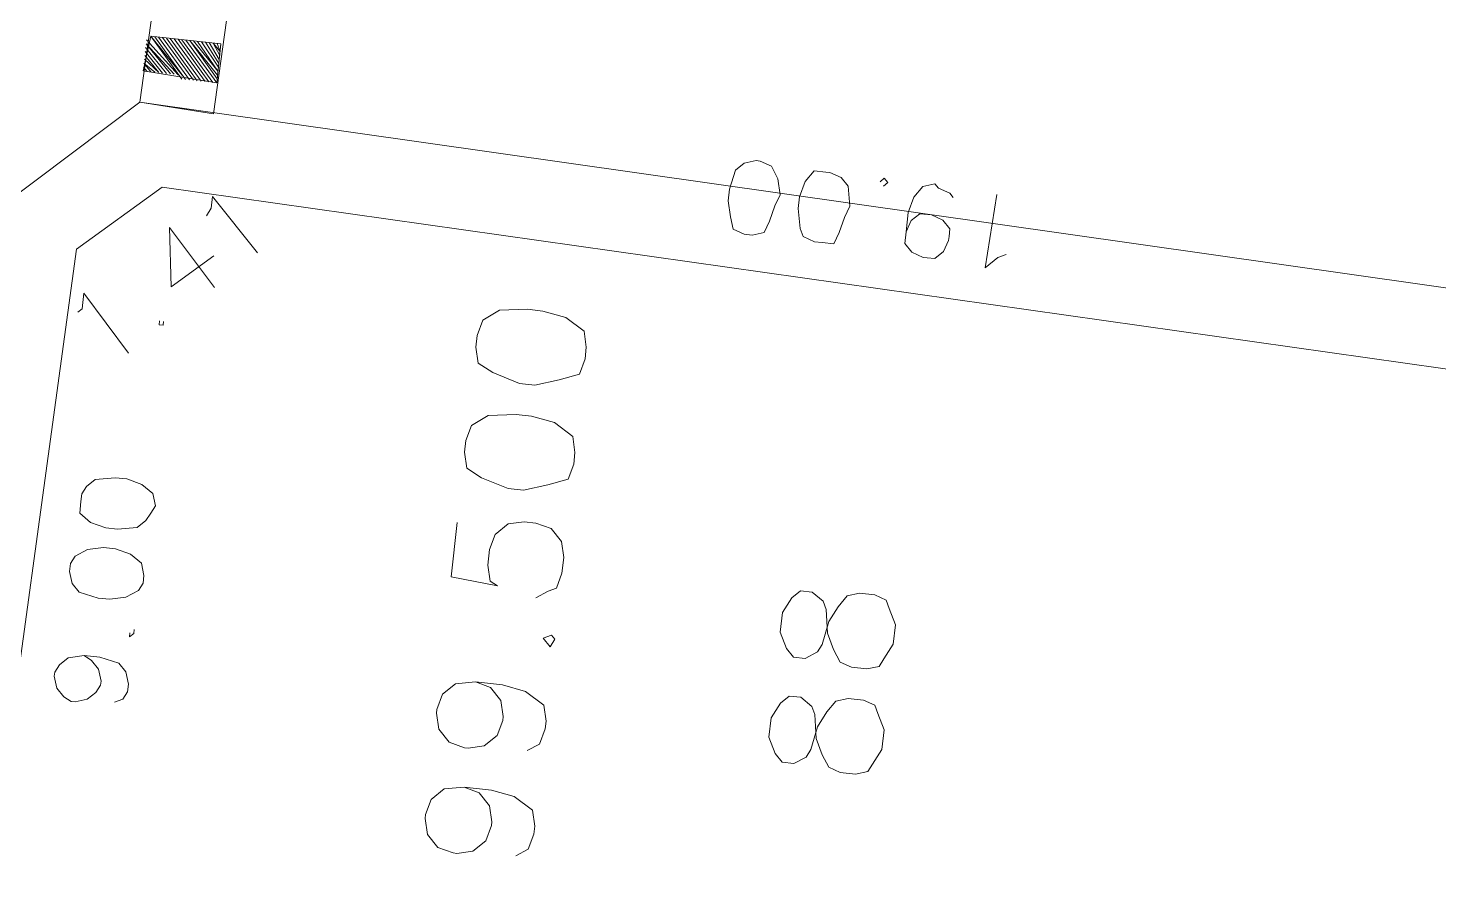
# Model space of a CAD drawing. Header units: metres. Extents: x -977055 to 805873, y -1033982 to 242021.
# Drawn here: x 2444.31 to 2463.44, y 956.89 to 968.52 of the extents above; entities that cross this region are included whole.
import ezdxf

# ---------------------------------------------------------------- set-up
doc = ezdxf.new("R2010")
doc.units = ezdxf.units.M
for name, color, linetype in [('PDF_acera', 7, 'Continuous'), ('PDF_areas por lote', 7, 'Continuous'), ('PDF_COTAS', 7, 'Continuous'), ('PDF_LOTES', 7, 'Continuous'), ('PDF_No. lotes', 7, 'Continuous'), ('PDF_PASO DE CEBRA', 7, 'Continuous')]:
    doc.layers.add(name, color=color, linetype=linetype)

# ---------------------------------------------------------------- blocks, each defined once
blk = doc.blocks.new('CALLE')
at = {"layer": 'PDF_acera', "lineweight": 9}
blk.add_lwpolyline([(-128.108736, -20.32128), (-129.167136, -51.43824), (-127.897056, -52.792992), (-71.166816, -54.740448), (-69.812064, -53.470368), (-68.753664, -22.353408), (-70.023744, -20.998656), (-126.711648, -19.0512)], close=True, dxfattribs=at)
at = {"layer": 'PDF_areas por lote', "lineweight": 9}
for points in [[(-75.739104, -26.629344), (-75.78144, -26.798688), (-75.908448, -26.925696), (-76.077792, -26.968032), (-76.120128, -26.968032), (-76.289472, -26.925696), (-76.41648, -26.798688), (-76.458816, -26.629344), (-76.458816, -26.587008), (-76.41648, -26.417664), (-76.289472, -26.290656), (-76.120128, -26.24832), (-76.077792, -26.24832), (-75.908448, -26.290656), (-75.78144, -26.417664), (-75.739104, -26.629344), (-75.739104, -26.925696), (-75.78144, -27.179712), (-75.908448, -27.391392), (-76.077792, -27.433728), (-76.162464, -27.433728), (-76.331808, -27.391392), (-76.41648, -27.264384)], [(-74.596032, -26.629344), (-74.638368, -26.798688), (-74.765376, -26.925696), (-74.93472, -26.968032), (-74.977056, -26.968032), (-75.1464, -26.925696), (-75.273408, -26.798688), (-75.315744, -26.629344), (-75.315744, -26.587008), (-75.273408, -26.417664), (-75.1464, -26.290656), (-74.977056, -26.24832), (-74.93472, -26.24832), (-74.765376, -26.290656), (-74.638368, -26.417664), (-74.596032, -26.629344), (-74.596032, -26.925696), (-74.638368, -27.179712), (-74.765376, -27.391392), (-74.93472, -27.433728), (-75.019392, -27.433728), (-75.188736, -27.391392), (-75.273408, -27.264384)], [(-72.902592, -26.24832), (-73.495296, -26.24832), (-73.537632, -26.756352), (-73.495296, -26.67168), (-73.325952, -26.629344), (-73.156608, -26.629344), (-72.987264, -26.67168), (-72.860256, -26.798688), (-72.81792, -26.968032), (-72.81792, -27.09504), (-72.860256, -27.264384), (-72.987264, -27.391392), (-73.156608, -27.433728), (-73.325952, -27.433728), (-73.495296, -27.391392), (-73.537632, -27.30672), (-73.622304, -27.179712)]]:
    blk.add_lwpolyline(points, dxfattribs=at)
for points in [[(-72.140544, -26.24832), (-72.309888, -26.290656), (-72.39456, -26.46), (-72.479232, -26.756352), (-72.479232, -26.925696), (-72.39456, -27.179712), (-72.309888, -27.391392), (-72.140544, -27.433728), (-72.013536, -27.433728), (-71.844192, -27.391392), (-71.717184, -27.179712), (-71.674848, -26.925696), (-71.674848, -26.756352), (-71.717184, -26.46), (-71.844192, -26.290656), (-72.013536, -26.24832)], [(-70.997472, -26.24832), (-71.166816, -26.290656), (-71.251488, -26.46), (-71.33616, -26.756352), (-71.33616, -26.925696), (-71.251488, -27.179712), (-71.166816, -27.391392), (-70.997472, -27.433728), (-70.870464, -27.433728), (-70.70112, -27.391392), (-70.574112, -27.179712), (-70.531776, -26.925696), (-70.531776, -26.756352), (-70.574112, -26.46), (-70.70112, -26.290656), (-70.870464, -26.24832)], [(-74.045664, -27.30672), (-74.130336, -27.391392), (-74.045664, -27.433728), (-74.003328, -27.391392)]]:
    blk.add_lwpolyline(points, close=True, dxfattribs=at)
at = {"layer": 'PDF_COTAS', "lineweight": 9}
for points in [[(-71.082144, -21.930048), (-71.039808, -21.972384), (-70.870464, -21.972384), (-71.463168, -22.522752)], [(-74.765376, -22.395744), (-74.807712, -22.480416), (-74.892384, -22.565088), (-75.019392, -22.607424), (-75.061728, -22.607424), (-75.1464, -22.565088), (-75.231072, -22.480416), (-75.273408, -22.353408), (-75.273408, -22.311072), (-75.231072, -22.2264), (-75.1464, -22.141728), (-75.019392, -22.099392), (-74.977056, -22.099392), (-74.892384, -22.141728), (-74.807712, -22.2264), (-74.765376, -22.395744), (-74.765376, -22.565088), (-74.807712, -22.776768), (-74.892384, -22.86144), (-75.019392, -22.903776), (-75.104064, -22.903776), (-75.188736, -22.86144), (-75.231072, -22.776768)], [(-71.082144, -22.819104), (-71.12448, -22.819104), (-71.12448, -22.86144), (-71.082144, -22.86144)], [(-70.658784, -23.369472), (-70.06608, -22.819104), (-70.70112, -22.903776), (-70.320096, -23.327136)], [(-74.469024, -22.86144), (-74.51136, -22.86144), (-74.469024, -22.903776), (-74.426688, -22.903776)], [(-69.896736, -23.200128), (-69.812064, -23.242464), (-69.685056, -23.242464), (-70.235424, -23.792832)], [(-68.796, -30.439584), (-68.753664, -30.48192), (-68.711328, -30.439584), (-68.753664, -30.397248)], [(-69.261696, -30.735936), (-69.134688, -30.778272), (-69.050016, -30.862944), (-69.050016, -30.947616), (-69.050016, -30.989952), (-69.092352, -31.11696), (-69.177024, -31.201632), (-69.261696, -31.201632), (-69.304032, -31.201632), (-69.43104, -31.159296), (-69.515712, -31.074624), (-69.515712, -30.989952), (-69.515712, -30.947616), (-69.473376, -30.820608), (-69.388704, -30.735936), (-69.261696, -30.735936), (-69.050016, -30.735936), (-68.880672, -30.778272), (-68.753664, -30.862944), (-68.711328, -30.989952), (-68.753664, -31.032288), (-68.796, -31.159296), (-68.838336, -31.201632)], [(-69.388704, -31.836672), (-69.43104, -31.752), (-69.558048, -31.624992), (-68.753664, -31.667328)]]:
    blk.add_lwpolyline(points, dxfattribs=at)
for points in [[(-73.87632, -22.141728), (-74.003328, -22.184064), (-74.088, -22.268736), (-74.130336, -22.480416), (-74.130336, -22.607424), (-74.088, -22.776768), (-74.003328, -22.903776), (-73.918656, -22.946112), (-73.833984, -22.946112), (-73.706976, -22.903776), (-73.622304, -22.776768), (-73.579968, -22.607424), (-73.579968, -22.480416), (-73.622304, -22.311072), (-73.706976, -22.184064), (-73.791648, -22.141728)], [(-73.114272, -22.184064), (-73.24128, -22.184064), (-73.325952, -22.311072), (-73.368288, -22.480416), (-73.368288, -22.607424), (-73.325952, -22.819104), (-73.24128, -22.903776), (-73.156608, -22.946112), (-73.071936, -22.988448), (-72.944928, -22.946112), (-72.860256, -22.819104), (-72.81792, -22.64976), (-72.81792, -22.522752), (-72.860256, -22.311072), (-72.944928, -22.2264), (-73.0296, -22.184064)], [(-69.473376, -29.084832), (-69.43104, -29.21184), (-69.304032, -29.254176), (-69.134688, -29.296512), (-69.00768, -29.338848), (-68.838336, -29.296512), (-68.711328, -29.21184), (-68.668992, -29.084832), (-68.668992, -29.042496), (-68.711328, -28.915488), (-68.796, -28.830816), (-69.00768, -28.78848), (-69.134688, -28.78848), (-69.304032, -28.830816), (-69.43104, -28.873152), (-69.473376, -29.00016)], [(-69.473376, -29.84688), (-69.473376, -29.973888), (-69.346368, -30.016224), (-69.177024, -30.05856), (-69.050016, -30.100896), (-68.838336, -30.05856), (-68.753664, -29.973888), (-68.711328, -29.84688), (-68.711328, -29.804544), (-68.711328, -29.677536), (-68.838336, -29.592864), (-69.00768, -29.550528), (-69.134688, -29.550528), (-69.346368, -29.592864), (-69.43104, -29.6352), (-69.473376, -29.762208)]]:
    blk.add_lwpolyline(points, close=True, dxfattribs=at)
at = {"layer": 'PDF_LOTES', "lineweight": 20}
blk.add_lwpolyline([(-78.152256, -37.594368), (-70.150752, -37.89072), (-69.64272, -22.692096), (-70.404768, -21.845376), (-77.601888, -21.633696)], close=True, dxfattribs=at)
at = {"layer": 'PDF_No. lotes', "lineweight": 20}
for points in [[(-74.850048, -29.84688), (-75.019392, -29.931552), (-75.104064, -30.016224), (-75.104064, -30.143232), (-75.019392, -30.27024), (-74.93472, -30.312576), (-74.680704, -30.354912), (-74.51136, -30.439584), (-74.384352, -30.524256), (-74.342016, -30.651264), (-74.342016, -30.820608), (-74.384352, -30.947616), (-74.469024, -30.989952), (-74.638368, -31.074624), (-74.850048, -31.074624), (-75.019392, -30.989952), (-75.104064, -30.947616), (-75.1464, -30.820608), (-75.1464, -30.651264), (-75.104064, -30.524256), (-74.977056, -30.439584), (-74.807712, -30.354912), (-74.553696, -30.312576), (-74.469024, -30.27024), (-74.384352, -30.143232), (-74.384352, -30.016224), (-74.469024, -29.931552), (-74.638368, -29.84688)], [(-73.706976, -29.84688), (-73.87632, -29.931552), (-73.960992, -30.016224), (-73.960992, -30.143232), (-73.87632, -30.27024), (-73.791648, -30.312576), (-73.537632, -30.354912), (-73.368288, -30.439584), (-73.24128, -30.524256), (-73.198944, -30.651264), (-73.198944, -30.820608), (-73.24128, -30.947616), (-73.325952, -30.989952), (-73.495296, -31.074624), (-73.706976, -31.074624), (-73.87632, -30.989952), (-73.960992, -30.947616), (-74.003328, -30.820608), (-74.003328, -30.651264), (-73.960992, -30.524256), (-73.833984, -30.439584), (-73.66464, -30.354912), (-73.410624, -30.312576), (-73.325952, -30.27024), (-73.24128, -30.143232), (-73.24128, -30.016224), (-73.325952, -29.931552), (-73.495296, -29.84688)]]:
    blk.add_lwpolyline(points, close=True, dxfattribs=at)
at = {"layer": 'PDF_PASO DE CEBRA', "lineweight": 9}
for points in [[(-68.796, -23.157792), (-63.334656, -23.327136), (-63.29232, -22.522752), (-68.753664, -22.353408), (-68.796, -23.157792), (-68.753664, -22.353408)], [(-68.414976, -22.776768), (-68.033952, -22.395744), (-68.457312, -22.776768)], [(-68.414976, -22.353408), (-68.414976, -22.353408)], [(-68.414976, -22.395744), (-68.37264, -22.353408)], [(-68.414976, -22.43808), (-68.330304, -22.353408), (-68.414976, -22.480416)], [(-68.287968, -22.353408), (-68.414976, -22.522752), (-68.245632, -22.353408)], [(-68.414976, -22.565088), (-68.203296, -22.353408)], [(-68.414976, -22.607424), (-68.16096, -22.353408)], [(-68.414976, -22.64976), (-68.118624, -22.353408), (-68.414976, -22.692096)], [(-68.414976, -22.734432), (-68.076288, -22.353408)], [(-68.457312, -22.819104), (-68.033952, -22.43808)], [(-68.457312, -22.86144), (-68.033952, -22.480416)], [(-68.457312, -22.903776), (-68.033952, -22.522752)], [(-68.457312, -22.946112), (-68.033952, -22.565088)], [(-68.457312, -22.988448), (-68.033952, -22.607424), (-68.457312, -22.988448)], [(-68.457312, -23.030784), (-68.033952, -22.64976)], [(-68.457312, -23.07312), (-68.033952, -22.692096)], [(-68.457312, -23.115456), (-68.033952, -22.734432)], [(-68.457312, -23.157792), (-68.033952, -22.776768)], [(-68.414976, -23.157792), (-68.033952, -22.819104), (-68.37264, -23.157792)], [(-68.033952, -22.86144), (-68.330304, -23.157792), (-68.033952, -22.903776)], [(-68.287968, -23.157792), (-68.033952, -22.946112)], [(-68.245632, -23.157792), (-68.033952, -22.988448)], [(-68.203296, -23.157792), (-68.033952, -23.030784)], [(-68.16096, -23.157792), (-68.033952, -23.07312), (-68.118624, -23.157792), (-68.033952, -23.115456)], [(-68.076288, -23.157792), (-68.033952, -23.157792)]]:
    blk.add_lwpolyline(points, dxfattribs=at)
blk.add_lwpolyline([(-68.414976, -22.353408), (-68.033952, -22.395744), (-68.033952, -23.157792), (-68.457312, -23.157792)], close=True, dxfattribs=at)

msp = doc.modelspace()

# ---------------------------------------------------------------- block references
at = {"xscale": 1.255773352820658, "yscale": 1.255773352820658, "zscale": 1.255773352820658, "rotation": 83.85573648860341}
msp.add_blockref('CALLE', (2427.15058, 1056.36283, 1015.371), dxfattribs=at)

doc.saveas('drawing.dxf')
